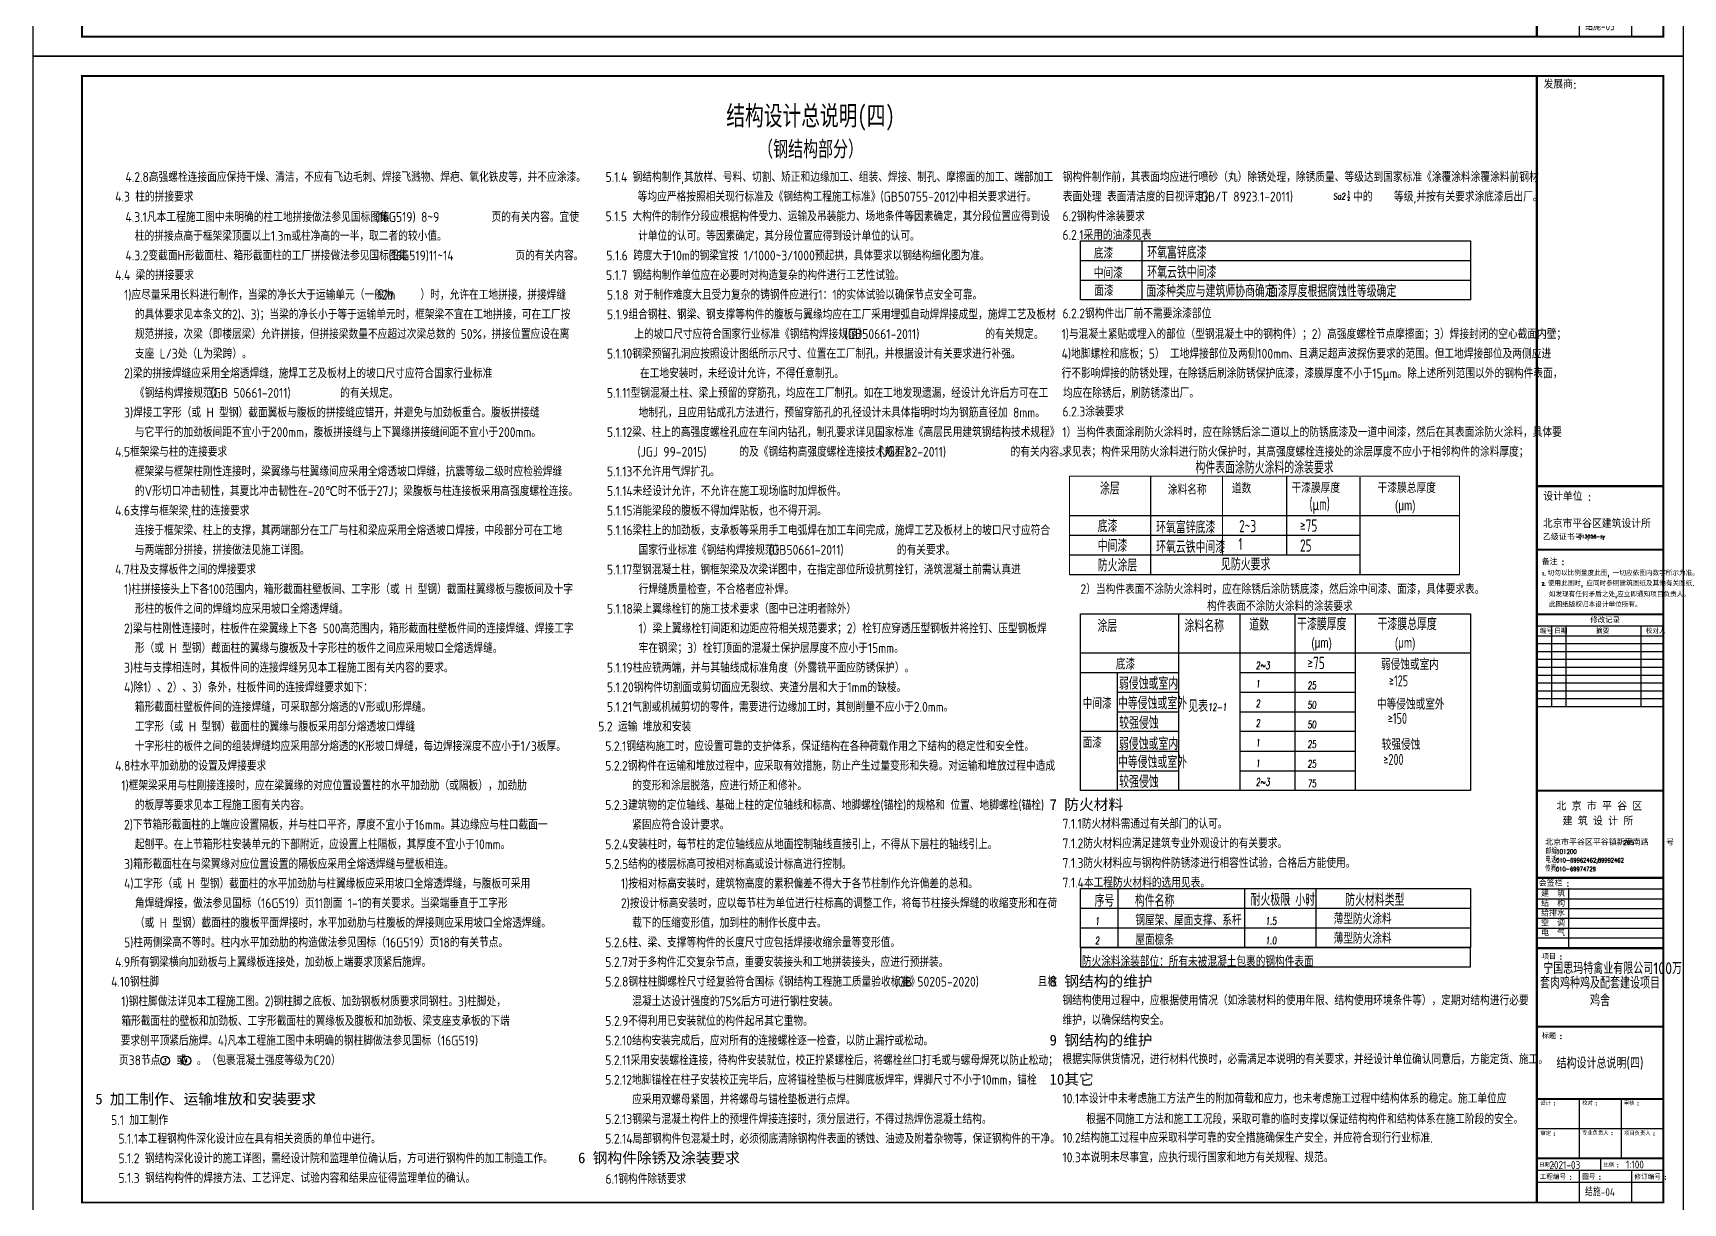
# Model space of a CAD drawing. Extents: x -159214 to 158333, y 7819 to 689505.
# Drawn here: x 24683 to 108783, y 386793 to 446407 of the extents above; entities that cross this region are included whole.
import ezdxf
from ezdxf.enums import TextEntityAlignment as Align

# ---------------------------------------------------------------- set-up
doc = ezdxf.new("R2010")
doc.units = 0
doc.header["$LTSCALE"] = 1000
doc.layers.get('0').update_dxf_attribs({"linetype": 'CONTINUOUS'})
for name, color, linetype in [('1', 6, 'CONTINUOUS'), ('1邓-STWM_WJ_THICK', 2, 'CONTINUOUS'), ('A-TTLB', 7, 'CONTINUOUS'), ('BIAO-HZ1', 3, 'CONTINUOUS'), ('BIAOGE-1', 7, 'CONTINUOUS'), ('BIAOGE-HZ2', 7, 'CONTINUOUS'), ('d-檩条布置', 7, 'CONTINUOUS'), ('FREEZ1', 1, 'CONTINUOUS'), ('HZ', 7, 'CONTINUOUS'), ('MOUNT', 3, 'CONTINUOUS'), ('PUB_DWGN', 7, 'CONTINUOUS'), ('PUB_TEXT', 7, 'CONTINUOUS'), ('PUB_TITLE', 4, 'CONTINUOUS'), ('SM-HZ2', 7, 'CONTINUOUS')]:
    doc.layers.add(name, color=color, linetype=linetype)
doc.layers.add('S-ANNO-TEXT', color=7, linetype='CONTINUOUS', lineweight=0)
doc.styles.add('-GBCBIGGBENOR', font='GBENOR.shx', dxfattribs={"bigfont": 'GBCBIG.shx'})
doc.styles.add('-黑体', font='SIMHEI.TTF')
doc.styles.add('Arial Narrow', font='ARIALN.TTF')
doc.styles.add('HZTXT', font='romans', dxfattribs={"bigfont": 'hztxt'})
doc.styles.add('L', font='fszk.shx', dxfattribs={"width": 0.75, "bigfont": 'acehztxt.shx'})
doc.styles.add('R', font='ROMAND', dxfattribs={"width": 0.7, "oblique": 10})
doc.styles.add('title_font', font='GBENOR.shx', dxfattribs={"bigfont": 'GBCBIG.shx'})
doc.styles.add('TKHZ', font='simplex.shx', dxfattribs={"bigfont": 'hztxt.shx'})
doc.styles.add('TKHZ1', font='romant.shx', dxfattribs={"bigfont": 'hzst.shx'})
doc.styles.add('TSSD_Dimension', font='tssdeng.shx', dxfattribs={"width": 0.7, "bigfont": 'Hztxt.shx'})
doc.styles.add('TSSD_NORM', font='tssdeng.shx', dxfattribs={"bigfont": 'hztxt.shx'})
doc.styles.add('仿宋', font='', dxfattribs={"width": 0.7})
doc.styles.get('仿宋').set_extended_font_data('FangSong')

# ---------------------------------------------------------------- blocks, each defined once
blk = doc.blocks.new('JH')
at = {"layer": '1'}
blk.add_circle((0, 0), 2.7, dxfattribs=at)
at = {"layer": '1', "style": 'R', "oblique": 10, "width": 0.8}
blk.add_attdef('JH', text='', height=2.7, dxfattribs=at).set_placement((-0.4, 0), align=Align.MIDDLE)
blk = doc.blocks.new('钢结构说明')
at = {"layer": 'BIAOGE-1'}
for p, q in [((56513, -68800), (56513, -71800)), ((53389, -69800), (73264, -69800)), ((53389, -70800), (73264, -70800)), ((56963, -80800), (56963, -85800)), ((63884, -80800), (63884, -84800)), ((67632, -80844), (67632, -85800)), ((52837, -83800), (60627, -83800)), ((52837, -84800), (67632, -84800)), ((58389, -87800), (58389, -96800)), ((61514, -87800), (61514, -96800)), ((64308, -87800), (64308, -96800)), ((67388, -87800), (67388, -96800)), ((53389, -90800), (58389, -90800)), ((55264, -90800), (55264, -96800)), ((61514, -90800), (67388, -90800)), ((55264, -91800), (58389, -91800)), ((61514, -91800), (67388, -91800)), ((55264, -92800), (58389, -92800)), ((61514, -92800), (67388, -92800)), ((58389, -93800), (53389, -93800)), ((67388, -93800), (61514, -93800)), ((55264, -94800), (58389, -94800)), ((61514, -94800), (67388, -94800)), ((55264, -95800), (58389, -95800)), ((61514, -95800), (67388, -95800)), ((55287, -101800), (55287, -104800)), ((61749, -101824), (61749, -104800)), ((65381, -101800), (65381, -104800)), ((53389, -103800), (73264, -103800)), ((53389, -104800), (73264, -104800)), ((73264, -104800), (53389, -104800))]:
    blk.add_line(p, q, dxfattribs=at)
at = {"layer": 'BIAOGE-1', "color": 6}
for p, q in [((52837, -82800), (72712, -82800)), ((52837, -85800), (72712, -85800)), ((53389, -89800), (73264, -89800)), ((53389, -102800), (73264, -102800))]:
    blk.add_line(p, q, dxfattribs=at)
for points in [[(53389, -68800), (73264, -68800), (73264, -71800), (53389, -71800)], [(53389, -87800), (73264, -87800), (73264, -96800), (53389, -96800)]]:
    blk.add_lwpolyline(points, close=True, dxfattribs=at)
for points in [[(53389, -104800), (53389, -101800), (73264, -101800), (73264, -104800)], [(53389, -104800), (53389, -105800), (73264, -105800), (73264, -104800)]]:
    blk.add_lwpolyline(points, dxfattribs=at)
at = {"layer": 'HZ'}
blk.add_line((60627, -83800), (67632, -83800), dxfattribs=at)
at = {"layer": 'S-ANNO-TEXT'}
blk.add_line((60627, -80800), (60627, -84800), dxfattribs=at)
blk.add_lwpolyline([(52837, -85800), (52837, -80800), (72712, -80800), (72712, -85800)], dxfattribs=at)
at = {"layer": 'SM-HZ2', "color": 2, "const_width": 10.5}
blk.add_lwpolyline([(66980, -66503), (67132, -66503)], dxfattribs=at)
at = {"layer": 'FREEZ1', "xscale": 84, "yscale": 84, "zscale": 84}
for p, values in [((6734, -110576), {'JH': '3'}), ((7815, -110577), {'JH': '4'})]:
    blk.add_blockref('JH', p, dxfattribs=at).add_auto_attribs(values)
at = {"style": '-黑体', "width": 0.7}
for s, height, p in [('结构设计总说明(四)', 1000, (39633, -62478)), ('（钢结构部分）', 800, (39633, -64099))]:
    blk.add_text(s, height=height, dxfattribs=at).set_placement(p, align=Align.MIDDLE)
at = {"layer": 'A-TTLB', "style": '仿宋', "width": 0.8}
blk.add_text('施工图', height=2.5, dxfattribs=at).set_placement((43985, -66673), align=Align.CENTER)
at = {"layer": 'A-TTLB', "style": 'Arial Narrow'}
blk.add_text('2016         9        3', height=2.5, dxfattribs=at).set_placement((44004, -66681))
blk.add_text('V1.0', height=2.5, dxfattribs=at).set_placement((44023, -66673), align=Align.CENTER)
at = {"layer": 'BIAO-HZ1'}
for s, height, style, width, p in [('底漆', 562.5, 'TSSD_Dimension', 0.7, (54070, -69711)), ('中间漆', 562.5, 'TSSD_Dimension', 0.7, (54070, -70711)), ('面漆', 562.5, 'TSSD_Dimension', 0.7, (54096, -71616)), ('(μm)', 500, 'L', 0.75, (69422, -82531)), ('涂层', 625, 'TSSD_Dimension', 0.7, (54256, -88733)), ('涂料名称', 625, 'TSSD_Dimension', 0.7, (58692, -88733)), ('道数', 625, 'TSSD_Dimension', 0.7, (61990, -88664)), ('干漆膜厚度', 625, 'TSSD_Dimension', 0.7, (64431, -88642)), ('干漆膜总厚度', 625, 'TSSD_Dimension', 0.7, (68529, -88642)), ('(μm)', 500, 'L', 0.75, (65159, -89530)), ('(μm)', 500, 'L', 0.75, (69416, -89531)), ('底漆', 562.5, 'TSSD_Dimension', 0.7, (55189, -90649)), ('≥75', 625, 'TSSD_Dimension', 0.7, (64961, -90621)), ('弱侵蚀或室内', 562.5, 'TSSD_Dimension', 0.7, (68702, -90663)), ('弱侵蚀或室内', 625, 'TSSD_Dimension', 0.7, (55349, -91667)), ('≥125', 562.5, 'TSSD_Dimension', 0.7, (69114, -91497)), ('中间漆', 562.5, 'TSSD_Dimension', 0.7, (53505, -92649)), ('中等侵蚀或室外', 625, 'TSSD_Dimension', 0.7, (55300, -92671)), ('见表', 625, 'TSSD_Dimension', 0.7, (58883, -92817)), ('中等侵蚀或室外', 562.5, 'TSSD_Dimension', 0.7, (68499, -92686)), ('较强侵蚀', 625, 'TSSD_Dimension', 0.7, (55362, -93671)), ('≥150', 562.5, 'TSSD_Dimension', 0.7, (69058, -93414)), ('面漆', 562.5, 'L', 0.75, (53504, -94649)), ('弱侵蚀或室内', 625, 'TSSD_Dimension', 0.7, (55349, -94740)), ('较强侵蚀', 562.5, 'TSSD_Dimension', 0.7, (68743, -94741)), ('中等侵蚀或室外', 625, 'TSSD_Dimension', 0.7, (55300, -95671)), ('≥200', 562.5, 'TSSD_Dimension', 0.7, (68829, -95508)), ('较强侵蚀', 625, 'TSSD_Dimension', 0.7, (55362, -96671)), ('序号', 625, 'TSSD_Dimension', 0.7, (54108, -102733)), ('构件名称', 625, 'TSSD_Dimension', 0.7, (56164, -102733)), ('耐火极限 小时', 625, 'TSSD_Dimension', 0.7, (62064, -102686)), ('(', 250, 'R', 0.7, (63936, -102570)), (')', 250, 'R', 0.7, (64915, -102579)), ('防火材料类型', 625, 'TSSD_Dimension', 0.7, (66887, -102688)), ('钢屋架、屋面支撑、系杆', 562.5, 'TSSD_Dimension', 0.7, (56187, -103687)), ('薄型防火涂料', 562.5, 'TSSD_Dimension', 0.7, (66295, -103621)), ('屋面檩条', 562.5, 'TSSD_Dimension', 0.7, (56187, -104687)), ('薄型防火涂料', 562.5, 'TSSD_Dimension', 0.7, (66295, -104621)), ('防火涂料涂装部位：所有未被混凝土包裹的钢构件表面', 562.5, 'TSSD_Dimension', 0.7, (53461, -105799))]:
    blk.add_text(s, height=height, dxfattribs=dict(at, style=style, width=width)).set_placement(p)
at = {"layer": 'BIAOGE-HZ2', "color": 3, "style": 'R', "oblique": 5, "width": 0.7}
for s, p in [('2~3', (62327, -90621)), ('1', (62327, -91562)), ('25', (64961, -91637)), ('12-1', (59887, -92749)), ('2', (62327, -92562)), ('50', (64961, -92637)), ('2', (62327, -93562)), ('50', (64961, -93637)), ('1', (62327, -94564)), ('25', (64961, -94639)), ('1', (62327, -95621)), ('25', (64961, -95637)), ('2~3', (62327, -96562)), ('75', (64961, -96637)), ('1', (54132, -103645)), ('2', (54132, -104645))]:
    blk.add_text(s, height=375, dxfattribs=at).set_placement(p)
at = {"layer": 'BIAOGE-HZ2', "color": 142, "style": 'R', "oblique": 5, "width": 0.7}
for s, p in [('1.5', (62821, -103645)), ('1.0', (62821, -104645))]:
    blk.add_text(s, height=375, dxfattribs=at).set_placement(p)
at = {"layer": 'HZ', "style": 'TSSD_Dimension', "width": 0.7}
for s, p in [('环氧富锌底漆', (56794, -69711)), ('环氧云铁中间漆', (56794, -70711)), ('面漆种类应与建筑师协商确定', (56749, -71668)), ('面漆厚度根据腐蚀性等级确定', (62950, -71671)), ('构件表面涂防火涂料的涂装要求', (59249, -80663)), ('涂层', (54380, -81733)), ('(μm)', (65061, -82530)), ('底漆', (54268, -83649)), ('环氧富锌底漆', (57244, -83711)), ('2~3', (61480, -83649)), ('≥75', (64581, -83621)), ('中间漆', (54268, -84649)), ('环氧云铁中间漆', (57244, -84711)), ('1', (61440, -84562)), ('25', (64581, -84637)), ('见防火要求', (60552, -85596)), ('防火涂层', (54268, -85649))]:
    blk.add_text(s, height=625, dxfattribs=at).set_placement(p)
at = {"layer": 'S-ANNO-TEXT', "style": 'TSSD_NORM', "width": 0.9}
for s, p in [('4.2.8高强螺栓连接面应保持干燥、清洁，不应有飞边毛刺、焊接飞溅物、焊疤、氧化铁皮等，并不应涂漆。', (4713, -65800)), ('5.1.4 钢结构制作,其放样、号料、切割、矫正和边缘加工、组装、焊接、制孔、摩擦面的加工、端部加工', (29185, -65800)), ('钢构件制作前，其表面均应进行喷砂（丸）除锈处理，除锈质量、等级达到国家标准《涂覆涂料涂覆涂料前钢材', (52487, -65800)), ('等均应严格按照相关现行标准及《钢结构工程施工标准》(GB50755-2012)中相关要求进行。', (30821, -66800)), ('表面处理 表面清洁度的目视评定》                          中的    等级,并按有关要求涂底漆后出厂。', (52487, -66800)), ('4.3.1凡本工程施工图中未明确的柱工地拼接做法参见国标图集                   页的有关内容。宜使', (4713, -67836)), ('5.1.5 大构件的制作分段应根据构件受力、运输及吊装能力、场地条件等因素确定，其分段位置应得到设', (29185, -67800)), ('6.2钢构件涂装要求', (52473, -67800)), ('柱的拼接点高于框架梁顶面以上1.3m或柱净高的一半，取二者的较小值。', (5193, -68800)), ('计单位的认可。等因素确定，其分段位置应得到设计单位的认可。', (30842, -68800)), ('6.2.1采用的油漆见表 ', (52473, -68751)), ('4.3.2变截面H形截面柱、箱形截面柱的工厂拼接做法参见国标图集                    页的有关内容。', (4713, -69800)), ('5.1.6 跨度大于10m的钢梁宜按 1/1000~3/1000预起拱，具体要求以钢结构细化图为准。', (29223, -69800)), ('5.1.7 钢结构制作单位应在必要时对构造复杂的构件进行工艺性试验。', (29207, -70800)), ('1)应尽量采用长料进行制作，当梁的净长大于运输单元（一般为     ）时，允许在工地拼接，拼接焊缝', (4641, -71800)), ('5.1.8 对于制作难度大且受力复杂的铸钢件应进行1：1的实体试验以确保节点安全可靠。', (29252, -71800)), ('的具体要求见本条文的2)、3)；当梁的净长小于等于运输单元时，框架梁不宜在工地拼接，可在工厂按', (5193, -72800)), ('5.1.9组合钢柱、钢梁、钢支撑等构件的腹板与翼缘均应在工厂采用埋弧自动焊焊接成型，施焊工艺及板材', (29252, -72800)), ('6.2.2钢构件出厂前不需要涂漆部位', (52473, -72751)), ('规范拼接，次梁（即楼层梁）允许拼接，但拼接梁数量不应超过次梁总数的 50%%%，拼接位置应设在离', (5193, -73800)), ('上的坡口尺寸应符合国家行业标准《钢结构焊接规范》                      的有关规定。', (30650, -73800)), ('1)与混凝土紧贴或埋入的部位（型钢混凝土中的钢构件）；2）高强度螺栓节点摩擦面；3）焊接封闭的空心截面内壁；', (52427, -73800)), ('支座 L/3处（L为梁跨）。', (5193, -74800)), ('5.1.10钢梁预留孔洞应按照设计图纸所示尺寸、位置在工厂制孔，并根据设计有关要求进行补强。', (29252, -74800)), ('4)地脚螺栓和底板；5） 工地焊接部位及两侧100mm、且满足超声波探伤要求的范围。但工地焊接部位及两侧应进', (52427, -74800)), ('2)梁的拼接焊缝应采用全熔透焊缝，施焊工艺及板材上的坡口尺寸应符合国家行业标准 ', (4641, -75800)), ('在工地安装时，未经设计允许，不得任意制孔。', (30935, -75800)), ('行不影响焊接的防锈处理，在除锈后刷涂防锈保护底漆，漆膜厚度不小于15μm。除上述所列范围以外的钢构件表面， ', (52427, -75800)), ('《钢结构焊接规范》                      的有关规定。', (5193, -76800)), ('5.1.11型钢混凝土柱、梁上预留的穿筋孔，均应在工厂制孔。如在工地发现遗漏，经设计允许后方可在工', (29252, -76800)), ('均应在除锈后，刷防锈漆出厂。', (52501, -76800)), ('3)焊接工字形（或 H 型钢）截面翼板与腹板的拼接缝应错开，并避免与加劲板重合。腹板拼接缝', (4641, -77800)), ('地制孔，且应用钻成孔方法进行，预留穿筋孔的孔径设计未具体指明时均为钢筋直径加 8mm。', (30868, -77800)), ('6.2.3涂装要求', (52473, -77751)), ('与它平行的加劲板间距不宜小于200mm，腹板拼接缝与上下翼缘拼接缝间距不宜小于200mm。', (5193, -78800)), ('5.1.12梁、柱上的高强度螺栓孔应在车间内钻孔，制孔要求详见国家标准《高层民用建筑钢结构技术规程》                        ', (29252, -78800)), ('1）当构件表面涂刷防火涂料时，应在除锈后涂二道以上的防锈底漆及一道中间漆，然后在其表面涂防火涂料，具体要', (52464, -78800)), ('                   的及《钢结构高强度螺栓连接技术规程》                  的有关内容。', (30811, -79800)), ('求见表；构件采用防火涂料进行防火保护时，其高强度螺栓连接处的涂层厚度不应小于相邻构件的涂料厚度；', (52464, -79800)), ('框架梁与框架柱刚性连接时，梁翼缘与柱翼缘间应采用全熔透坡口焊缝，抗震等级二级时应检验焊缝', (5193, -80800)), ('5.1.13不允许用气焊扩孔。', (29252, -80800)), ('的V形切口冲击韧性，其夏比冲击韧性在-20℃时不低于27J；梁腹板与柱连接板采用高强度螺栓连接。', (5193, -81800)), ('5.1.14未经设计允许，不允许在施工现场临时加焊板件。', (29252, -81800)), ('涂料名称', (57840, -81733)), ('道数', (61104, -81664)), ('干漆膜厚度', (64145, -81642)), ('干漆膜总厚度', (68535, -81642)), ('5.1.15消能梁段的腹板不得加焊贴板，也不得开洞。', (29252, -82800)), ('连接于框架梁、柱上的支撑，其两端部分在工厂与柱和梁应采用全熔透坡口焊接，中段部分可在工地', (5193, -83800)), ('5.1.16梁柱上的加劲板，支承板等采用手工电弧焊在加工车间完成，施焊工艺及板材上的坡口尺寸应符合', (29252, -83800)), ('与两端部分拼接，拼接做法见施工详图。', (5193, -84800)), ('国家行业标准《钢结构焊接规范》                     的有关要求。', (30868, -84800)), ('5.1.17型钢混凝土柱，钢框架梁及次梁详图中，在指定部位所设抗剪拴钉，浇筑混凝土前需认真进', (29252, -85800)), ('1)柱拼接接头上下各100范围内，箱形截面柱壁板间、工字形（或 H 型钢）截面柱翼缘板与腹板间及十字', (4641, -86800)), ('行焊缝质量检查，不合格者应补焊。', (30868, -86800)), ('2）当构件表面不涂防火涂料时，应在除锈后涂防锈底漆，然后涂中间漆、面漆，具体要求表。', (53389, -86800)), ('形柱的板件之间的焊缝均应采用坡口全熔透焊缝。', (5193, -87800)), ('5.1.18梁上翼缘栓钉的施工技术要求（图中已注明者除外）', (29252, -87800)), ('构件表面不涂防火涂料的涂装要求', (59842, -87663)), ('2)梁与柱刚性连接时，柱板件在梁翼缘上下各 500高范围内，箱形截面柱壁板件间的连接焊缝、焊接工字', (4641, -88800)), ('1）梁上翼缘栓钉间距和边距应符相关规范要求；2）栓钉应穿透压型钢板并将拴钉、压型钢板焊', (30868, -88800)), ('形（或 H 型钢）截面柱的翼缘与腹板及十字形柱的板件之间应采用坡口全熔透焊缝。', (5193, -89800)), ('牢在钢梁；3）栓钉顶面的混凝土保护层厚度不应小于15mm。', (30868, -89800)), ('3)柱与支撑相连时，其板件间的连接焊缝另见本工程施工图有关内容的要求。', (4641, -90800)), ('5.1.19柱应铣两端，并与其轴线成标准角度（外露铣平面应防锈保护）。', (29252, -90800)), ('4)除1）、2）、3）条外，柱板件间的连接焊缝要求如下：', (4641, -91800)), ('5.1.20钢构件切割面或剪切面应无裂纹、夹渣分层和大于1mm的缺棱。', (29252, -91800)), ('箱形截面柱壁板件间的连接焊缝，可采取部分熔透的V形或U形焊缝。', (5193, -92800)), ('5.1.21气割或机械剪切的零件，需要进行边缘加工时，其刨削量不应小于2.0mm。', (29252, -92800)), ('工字形（或 H 型钢）截面柱的翼缘与腹板采用部分熔透坡口焊缝 ', (5193, -93800)), ('5.2 运输 堆放和安装', (28810, -93800)), ('十字形柱的板件之间的组装焊缝均应采用部分熔透的K形坡口焊缝，每边焊接深度不应小于1/3板厚。', (5193, -94800)), ('5.2.1钢结构施工时，应设置可靠的支护体系，保证结构在各种荷载作用之下结构的稳定性和安全性。', (29167, -94800)), ('5.2.2钢构件在运输和堆放过程中，应采取有效措施，防止产生过量变形和失稳。对运输和堆放过程中造成', (29167, -95800)), ('1)框架梁采用与柱刚接连接时，应在梁翼缘的对应位置设置柱的水平加劲肋（或隔板），加劲肋', (4501, -96800)), ('的变形和涂层脱落，应进行矫正和修补。', (30543, -96800)), ('的板厚等要求见本工程施工图有关内容。', (5193, -97800)), ('5.2.3建筑物的定位轴线、基础上柱的定位轴线和标高、地脚螺栓(锚栓)的规格和 位置、地脚螺栓(锚栓)', (29167, -97800)), ('2)下节箱形截面柱的上端应设置隔板，并与柱口平齐，厚度不宜小于16mm。其边缘应与柱口截面一', (4641, -98800)), ('紧固应符合设计要求。', (30543, -98800)), ('7.1.1防火材料需通过有关部门的认可。', (52473, -98751)), ('7.1.2防火材料应满足建筑专业外观设计的有关要求。', (52473, -99751)), ('起刨平。在上节箱形柱安装单元的下部附近，应设置上柱隔板，其厚度不宜小于10mm。', (5193, -99800)), ('5.2.4安装柱时，每节柱的定位轴线应从地面控制轴线直接引上，不得从下层柱的轴线引上。', (29167, -99800)), ('3)箱形截面柱在与梁翼缘对应位置设置的隔板应采用全熔透焊缝与壁板相连。', (4641, -100800)), ('5.2.5结构的楼层标高可按相对标高或设计标高进行控制。', (29167, -100800)), ('7.1.3防火材料应与钢构件防锈漆进行相容性试验，合格后方能使用。', (52473, -100751)), ('4)工字形（或 H 型钢）截面柱的水平加劲肋与柱翼缘板应采用坡口全熔透焊缝，与腹板可采用', (4641, -101800)), ('1)按相对标高安装时，建筑物高度的累积偏差不得大于各节柱制作允许偏差的总和。', (29965, -101800)), ('7.1.4本工程防火材料的选用见表。', (52473, -101751)), ('角焊缝焊接，做法参见国标（16G519）页11剖面 1-1的有关要求。当梁端垂直于工字形', (5193, -102800)), ('2)按设计标高安装时，应以每节柱为单位进行柱标高的调整工作，将每节柱接头焊缝的收缩变形和在荷', (29965, -102800)), ('（或 H 型钢）截面柱的腹板平面焊接时，水平加劲肋与柱腹板的焊接则应采用坡口全熔透焊缝。', (5193, -103800)), ('载下的压缩变形值，加到柱的制作长度中去。', (30543, -103800)), ('5)柱两侧梁高不等时。柱内水平加劲肋的构造做法参见国标（16G519）页18的有关节点。', (4641, -104800)), ('5.2.6柱、梁、支撑等构件的长度尺寸应包括焊接收缩余量等变形值。', (29167, -104800)), ('5.2.7对于多构件汇交复杂节点，重要安装接头和工地拼装接头，应进行预拼装。', (29167, -105800)), ('5.2.8钢柱柱脚螺栓尺寸经复验符合国标《钢结构工程施工质量验收标准》                      且柱', (29167, -106800)), ('1)钢柱脚做法详见本工程施工图。2)钢柱脚之底板、加劲钢板材质要求同钢柱。3)柱脚处，', (4501, -107800)), ('混凝土达设计强度的75%%%后方可进行钢柱安装。', (30543, -107800)), ('钢结构使用过程中，应根据使用情况（如涂装材料的使用年限、结构使用环境条件等），定期对结构进行必要', (52473, -107751)), ('箱形截面柱的壁板和加劲板、工字形截面柱的翼缘板及腹板和加劲板、梁支座支承板的下端', (4501, -108800)), ('5.2.9不得利用已安装就位的构件起吊其它重物。', (29167, -108800)), ('维护，以确保结构安全。', (52473, -108751)), ('要求刨平顶紧后施焊。4)凡本工程施工图中未明确的钢柱脚做法参见国标（16G519)', (4471, -109800)), ('5.2.10结构安装完成后，应对所有的连接螺栓逐一检查，以防止漏拧或松动。', (29167, -109800)), ('页38节点   或  。（包裹混凝土强度等级为C20）', (4383, -110800)), ('5.2.11采用安装螺栓连接，待构件安装就位，校正拧紧螺栓后，将螺栓丝口打毛或与螺母焊死以防止松动；', (29167, -110800)), ('根据实际供货情况，进行材料代换时，必需满足本说明的有关要求，并经设计单位确认同意后，方能定货、施工。', (52473, -110751)), ('5.2.12地脚锚栓在柱子安装校正完毕后，应将锚栓垫板与柱脚底板焊牢，焊脚尺寸不小于10mm，锚栓', (29167, -111800)), ('应采用双螺母紧固，并将螺母与锚栓垫板进行点焊。', (30543, -112800)), ('10.1本设计中未考虑施工方法产生的附加荷载和应力，也未考虑施工过程中结构体系的稳定。施工单位应', (52473, -112751)), ('5.1 加工制作', (3983, -113849)), ('5.2.13钢梁与混凝土构件上的预埋件焊接连接时，须分层进行，不得过热焊伤混凝土结构。', (29167, -113800)), ('根据不同施工方法和施工工况段，采取可靠的临时支撑以保证结构构件和结构体系在施工阶段的安全。', (53681, -113800)), ('5.1.1本工程钢构件深化设计应在具有相关资质的单位中进行。', (4356, -114800)), ('5.2.14局部钢构件包混凝土时，必须彻底清除钢构件表面的锈蚀、油迹及附着杂物等，保证钢构件的干净。', (29167, -114800)), ('10.2结构施工过程中应采取科学可靠的安全措施确保生产安全，并应符合现行行业标准.', (52473, -114751)), ('10.3本说明未尽事宜，应执行现行国家和地方有关规程、规范。', (52473, -115751)), ('5.1.2 钢结构深化设计的施工详图，需经设计院和监理单位确认后，方可进行钢构件的加工制造工作。', (4357, -115800)), ('5.1.3 钢结构构件的焊接方法、工艺评定、试验内容和结果应征得监理单位的确认。', (4357, -116800)), ('6.1钢构件除锈要求', (29178, -116849))]:
    blk.add_text(s, height=500, dxfattribs=at).set_placement(p)
at = {"layer": 'S-ANNO-TEXT', "color": 6, "style": 'TSSD_NORM', "width": 0.9}
for s, p in [('4.3 柱的拼接要求', (4186, -66800)), ('4.4 梁的拼接要求', (4186, -70800)), ('4.5框架梁与柱的连接要求', (4186, -79800)), ('4.6支撑与框架梁,柱的连接要求', (4186, -82800)), ('4.7柱及支撑板件之间的焊接要求', (4186, -85800)), ('4.8柱水平加劲肋的设置及焊接要求', (4186, -95800)), ('4.9所有钢梁横向加劲板与上翼缘板连接处，加劲板上端要求顶紧后施焊。', (4186, -105800)), ('4.10钢柱脚', (3983, -106800))]:
    blk.add_text(s, height=500, dxfattribs=at).set_placement(p)
at = {"layer": 'S-ANNO-TEXT', "color": 2, "style": 'TSSD_NORM', "width": 0.9}
for s, p in [('(GB/T 8923.1-2011)', (59366, -66800)), ('(16G519) 8~9', (17452, -67836)), ('(16G519)11~14', (18125, -69800)), ('12m', (17558, -71800)), ('(GB50661-2011)', (41375, -73800)), ('(GB 50661-2011)', (9054, -76800)), ('(JGJ 99-2015)', (30811, -79800)), ('(JGJ 82-2011)', (43133, -79800)), ('(GB50661-2011)', (37514, -84800)), ('(GB 50205-2020)', (43913, -106800))]:
    blk.add_text(s, height=500, dxfattribs=at).set_placement(p)
at = {"layer": 'S-ANNO-TEXT', "color": 2, "style": '-黑体'}
for s, p in [('7 防火材料', (51815, -97800)), ('8 钢结构的维护', (51815, -106800)), ('9 钢结构的维护', (51815, -109800)), ('10其它', (51815, -111800)), ('5 加工制作、运输堆放和安装要求', (3176, -112800)), ('6 钢构件除锈及涂装要求', (27780, -115800))]:
    blk.add_text(s, height=550, dxfattribs=at).set_placement(p)
at = {"layer": 'SM-HZ2', "color": 2, "style": 'R', "oblique": 5, "width": 0.7}
blk.add_text('Sa2', height=315, dxfattribs=at).set_placement((66276, -66691))
at = {"layer": 'SM-HZ2', "color": 2, "style": 'R', "width": 0.7}
for s, p in [('1', (66993, -66451)), ('2', (66990, -66749))]:
    blk.add_text(s, height=189, dxfattribs=at).set_placement(p)
blk = doc.blocks.new('A1结构')
at = {"layer": 'MOUNT', "color": 5, "linetype": 'Continuous'}
for p, q in [((766.38, -583.57), (766.38, -10)), ((766.78, -583.57), (766.78, -10)), ((766.78, -218.72), (831, -218.72)), ((766.78, -219.12), (831, -219.12)), ((766.78, -251.06), (831, -251.06)), ((766.78, -251.46), (831, -251.46)), ((766.78, -284.05), (831, -284.05)), ((766.78, -284.45), (831, -284.45)), ((766.78, -373.84), (831, -373.84)), ((766.78, -374.24), (831, -374.24)), ((766.78, -418.27), (831, -418.27)), ((766.78, -418.67), (831, -418.67)), ((766.78, -454.14), (831, -454.14)), ((766.78, -454.54), (831, -454.54)), ((831, -494.34), (766.78, -494.34)), ((831, -494.74), (766.78, -494.74)), ((831, -531.2), (766.78, -531.2)), ((831, -531.6), (766.78, -531.6)), ((831, -561.4), (766.78, -561.4)), ((831, -561.68), (766.78, -561.68)), ((831, -567.68), (766.78, -567.68))]:
    blk.add_line(p, q, dxfattribs=at)
at = {"layer": 'MOUNT', "color": 4, "linetype": 'Continuous'}
for p, q in [((766.78, -290.24), (831, -290.24)), ((766.78, -295.24), (831, -295.24))]:
    blk.add_line(p, q, dxfattribs=at)
at = {"layer": 'MOUNT', "color": 3, "linetype": 'Continuous'}
for p, q in [((774.22, -331.24), (774.22, -290.24)), ((781.49, -331.24), (781.49, -290.24)), ((819.67, -331.24), (819.67, -290.24)), ((766.78, -299.24), (831, -299.24)), ((766.78, -303.24), (831, -303.24)), ((766.78, -307.24), (831, -307.24)), ((766.78, -311.24), (831, -311.24)), ((766.78, -315.24), (831, -315.24)), ((766.78, -319.24), (831, -319.24)), ((766.78, -323.24), (831, -323.24)), ((766.78, -327.24), (831, -327.24)), ((766.78, -331.24), (831, -331.24))]:
    blk.add_line(p, q, dxfattribs=at)
at = {"layer": 'MOUNT', "color": 3}
for p, q in [((766.78, -424.21), (831, -424.21)), ((782.59, -423.81), (782.59, -453.74)), ((766.78, -429.21), (831, -429.21)), ((766.78, -434.21), (831, -434.21)), ((766.78, -439.21), (831, -439.21)), ((766.78, -444.21), (831, -444.21)), ((766.78, -449.21), (831, -449.21))]:
    blk.add_line(p, q, dxfattribs=at)
at = {"layer": 'MOUNT', "color": 2, "linetype": 'Continuous'}
for p, q in [((788.19, -561.4), (788.19, -531.6)), ((809.59, -561.4), (809.59, -531.6)), ((831, -546.5), (766.78, -546.5)), ((798.89, -561.68), (798.89, -567.68)), ((788.19, -583.57), (788.19, -567.68)), ((814.93, -583.57), (814.93, -567.68)), ((831, -573.73), (766.78, -573.73))]:
    blk.add_line(p, q, dxfattribs=at)
at = {"layer": 'PUB_TITLE'}
blk.add_lwpolyline([(0, -594), (0, 0), (841, 0), (841, -594)], close=True, dxfattribs=at)
at = {"layer": 'PUB_TITLE', "const_width": 1}
blk.add_lwpolyline([(25, -584), (25, -10), (831, -10), (831, -584)], close=True, dxfattribs=at)
at = {"layer": 'MOUNT', "color": 3, "style": 'TKHZ'}
for s, height, p in [('发展商:', 4, (769.95, -16.36)), ('设计单位 :', 4, (769.8, -226.38)), ('备注 :', 3, (768.99, -259.12)), ('2.', 1.6, (769, -269.62)), ('1.', 1.6, (768.99, -264.46)), ('切勿以比例量度此图, 一切应依图内数字所示为准。', 2.5, (772.06, -264.57)), ('使用此图时, 应同时参照建筑图纸及其他有关图纸.', 2.5, (772.08, -269.83)), (' 如发现有任何矛盾之处,应立即通知项目负责人。 ', 2.5, (770.89, -275.39)), (' 此图纸版权归本设计单位所有。', 2.5, (770.93, -280.6)), ('修改记录', 2.8, (793.77, -288.71)), ('编号', 2.5, (767.98, -294.09)), ('日期', 2.5, (775.36, -294.11)), ('摘要', 2.5, (796.68, -294.09)), ('校对人', 2.5, (822.04, -294.09)), ('北京市平谷区平谷镇新平南路    号', 3, (770.76, -402.02)), ('项目 :', 2.685, (769.07, -460.14)), ('标题 :', 2.685, (769.07, -500.54)), ('设计 :', 2, (768.24, -534.4)), ('校对 :', 2, (789.62, -534.4)), ('审核 :', 2, (810.81, -534.4)), ('审定 :', 2, (768.29, -549.79)), ('专业负责人 :', 2, (789.56, -549.61)), ('项目负责人 :', 2, (810.98, -549.79)), ('日期 :', 2, (767.68, -565.83)), ('工程编号 :', 2.5, (767.96, -572.25)), ('图号 :', 2.5, (789.63, -572.25)), ('比例 :', 2, (800.5, -565.95)), ('修订编号 :', 2.5, (816.25, -572.25))]:
    blk.add_text(s, height=height, dxfattribs=at).set_placement(p)
at = {"layer": 'MOUNT', "color": 2, "style": 'TKHZ'}
for s, height, p in [('北京市平谷区建筑设计所 ', 4, (769.6, -240.25)), ('会签栏 :', 3, (767.47, -422.91))]:
    blk.add_text(s, height=height, dxfattribs=at).set_placement(p)
at = {"layer": 'MOUNT', "color": 4}
for s, height, style, p in [('乙级证书号 :', 3, 'TKHZ', (769.6, -246.46)), ('013056-sy', 1.767, 'TKHZ', (787.76, -245.58)), ('北 京 市 平 谷 区', 4, 'TKHZ1', (776.53, -384.21)), ('建  筑', 3, 'TKHZ', (768.68, -428.11)), ('结  构', 3, 'TKHZ', (768.68, -433.23)), ('给排水', 3, 'TKHZ', (768.68, -438.1)), ('空  调', 3, 'TKHZ', (768.68, -443.2)), ('电  气', 3, 'TKHZ', (768.68, -448.23))]:
    blk.add_text(s, height=height, dxfattribs=dict(at, style=style)).set_placement(p)
at = {"layer": 'MOUNT', "color": 4, "style": 'TKHZ1'}
blk.add_text('建 筑 设 计 所', height=4, dxfattribs=at).set_placement((797.65, -391.8), align=Align.CENTER)
at = {"layer": 'MOUNT', "color": 3, "style": 'TKHZ'}
for s, height, width, p in [('邮编:', 3, 0.72, (770.99, -406.53)), ('205', 2.3, 0.8, (810.63, -401.75)), ('传真:', 3, 0.72, (770.64, -415.39)), ('电话:', 3, 0.72, (770.76, -410.91)), ('010-69962462;89992462', 2.2, 0.72, (776.33, -410.71)), ('101200 ', 2.3, 0.8, (776.37, -406.36)), ('010-69974729', 2.2, 0.72, (776.22, -415.19))]:
    blk.add_text(s, height=height, dxfattribs=dict(at, width=width)).set_placement(p)
at = {"layer": 'MOUNT', "color": 4, "style": 'HZTXT'}
blk.add_attdef('00', (821.35, -580.37), '', height=2.2, dxfattribs=at)
at = {"layer": 'PUB_DWGN', "style": 'title_font'}
blk.add_text('宁国思玛特禽业有限公司100万', height=6, dxfattribs=at).set_placement((769.75, -467.63))
for tag, height, p in [('工程名称1', 6, (798.69, -475.05)), ('工程名称2', 6, (798.69, -483.99)), ('图号', 4, (798.69, -580.71))]:
    blk.add_attdef(tag, text='', height=height, dxfattribs=at).set_placement(p, align=Align.CENTER)
at = {"layer": 'PUB_TEXT', "style": '-GBCBIGGBENOR'}
for tag, height, p in [('图名1', 5.66, (798.69, -515.75)), ('图名2', 5.66, (799.16, -522.03)), ('日期', 4, (780.76, -566.9)), ('比例', 4, (816.49, -566.69))]:
    blk.add_attdef(tag, text='', height=height, dxfattribs=at).set_placement(p, align=Align.CENTER)

msp = doc.modelspace()

# ---------------------------------------------------------------- block references
at = {"layer": '1邓-STWM_WJ_THICK'}
msp.add_blockref('钢结构说明', (24682.6, 504618.8), dxfattribs=at)
at = {"layer": 'd-檩条布置'}
ref = msp.add_blockref('A1结构', (24682.6, 504618.8), dxfattribs=dict(at, xscale=100, yscale=100, zscale=100))
ref.add_attrib('图名1', '结构设计总说明(三)', dxfattribs={"layer": 'PUB_TEXT', "height": 565.71, "style": '-GBCBIGGBENOR'}).set_placement((104551.7, 453043.4), align=Align.CENTER)
ref.add_attrib('工程名称1', '套肉鸡种鸡及配套建设项目', dxfattribs={"layer": 'PUB_DWGN', "height": 600, "style": 'title_font'}).set_placement((104551.7, 457113.9), align=Align.CENTER)
ref.add_attrib('工程名称2', '鸡舍', dxfattribs={"layer": 'PUB_DWGN', "height": 600, "style": 'title_font'}).set_placement((104551.7, 456220), align=Align.CENTER)
ref.add_attrib('比例', '1:100', dxfattribs={"layer": 'PUB_TEXT', "height": 400, "style": '-GBCBIGGBENOR'}).set_placement((106331.4, 447949.7), align=Align.CENTER)
ref.add_attrib('日期', '2021-03', dxfattribs={"layer": 'PUB_TEXT', "height": 400, "style": '-GBCBIGGBENOR'}).set_placement((102759, 447928.6), align=Align.CENTER)
ref.add_attrib('图号', '结施-03', dxfattribs={"layer": 'PUB_DWGN', "height": 400, "style": 'title_font'}).set_placement((104551.7, 446547.8), align=Align.CENTER)
ref = msp.add_blockref('A1结构', (24682.6, 445218.8), dxfattribs=dict(at, xscale=100, yscale=100, zscale=100))
ref.add_attrib('图名1', '结构设计总说明(四)', dxfattribs={"layer": 'PUB_TEXT', "height": 565.71, "style": '-GBCBIGGBENOR'}).set_placement((104551.7, 393643.4), align=Align.CENTER)
ref.add_attrib('工程名称1', '套肉鸡种鸡及配套建设项目', dxfattribs={"layer": 'PUB_DWGN', "height": 600, "style": 'title_font'}).set_placement((104551.7, 397713.9), align=Align.CENTER)
ref.add_attrib('工程名称2', '鸡舍', dxfattribs={"layer": 'PUB_DWGN', "height": 600, "style": 'title_font'}).set_placement((104551.7, 396820), align=Align.CENTER)
ref.add_attrib('比例', '1:100', dxfattribs={"layer": 'PUB_TEXT', "height": 400, "style": '-GBCBIGGBENOR'}).set_placement((106331.4, 388549.7), align=Align.CENTER)
ref.add_attrib('日期', '2021-03', dxfattribs={"layer": 'PUB_TEXT', "height": 400, "style": '-GBCBIGGBENOR'}).set_placement((102759, 388528.6), align=Align.CENTER)
ref.add_attrib('图号', '结施-04', dxfattribs={"layer": 'PUB_DWGN', "height": 400, "style": 'title_font'}).set_placement((104551.7, 387147.8), align=Align.CENTER)

doc.saveas('drawing.dxf')
